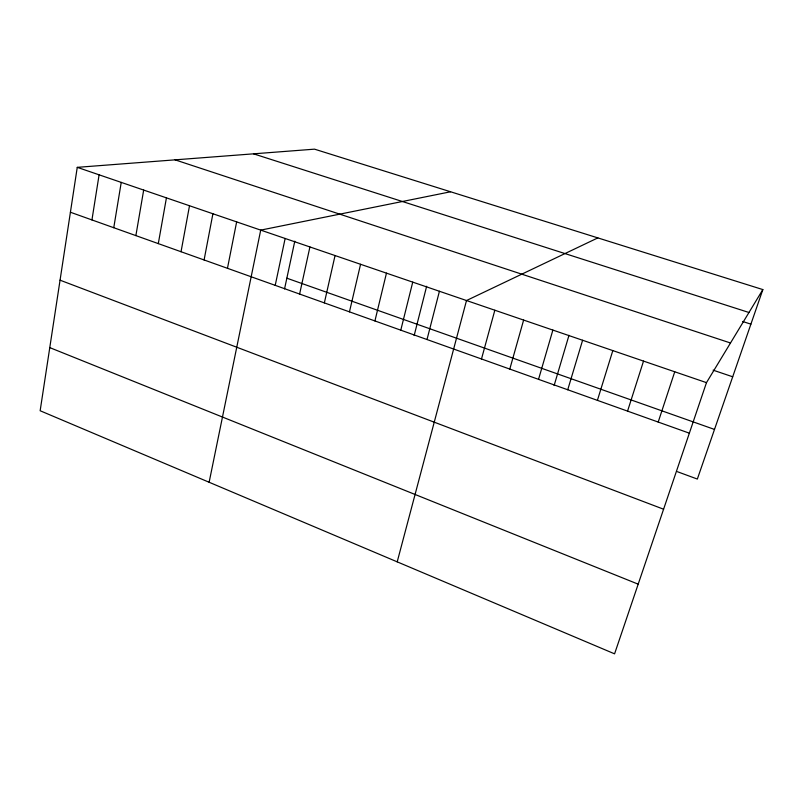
<?xml version="1.0" encoding="UTF-8"?>
<svg xmlns="http://www.w3.org/2000/svg" width="803" height="803" viewBox="0 0 803 803"><rect width="100%" height="100%" fill="white"/><g stroke="black" fill="none" stroke-linecap="round" stroke-linejoin="round"><path stroke-width="1.2" d="M77.259 167.345L40.15 410.745L614.576 653.843L706.479 382.64L762.85 289.582L314.525 149.157L77.259 167.345L706.479 382.64M91.943 219.932L99.1 174.813M113.765 227.711L121.233 182.391M135.878 235.61L143.677 190.07M158.301 243.61L166.432 197.859M181.036 251.73L189.508 205.749M204.092 259.961L212.905 213.759M227.46 268.302L236.644 221.879M209.131 482.262L260.714 230.12L450.573 191.776M275.218 285.346L285.135 238.471M284.553 288.909L294.791 241.181M299.609 294.059L309.918 246.953M324.352 302.892L335.052 255.555M349.456 311.845L360.567 264.277M374.921 320.939L386.464 273.14M400.777 330.174L412.742 282.134M414.157 335.564L426.644 286.269M427.005 339.528L439.422 291.258M397.204 561.849L466.503 300.533L597.844 237.899M481.489 358.981L494.839 310.229M509.785 369.079L523.626 320.076M538.532 379.347L552.876 330.083M554.11 385.55L568.986 335.313M567.731 389.766L582.607 340.251M597.402 400.356L612.819 350.59M627.555 411.126L643.524 361.099M658.199 422.057L674.741 371.779M762.85 289.582L697.345 479.06L677.381 471.702M253.547 153.835L748.968 312.497M742.675 321.501L750.895 324.151M175.074 159.847L730.499 342.991M713.104 370.153L732.707 376.788M286.852 278.189L714.509 429.434M70.413 212.243L689.355 433.178M60.054 280.177L663.589 509.212M49.776 347.619L638.184 584.162"/></g></svg>
